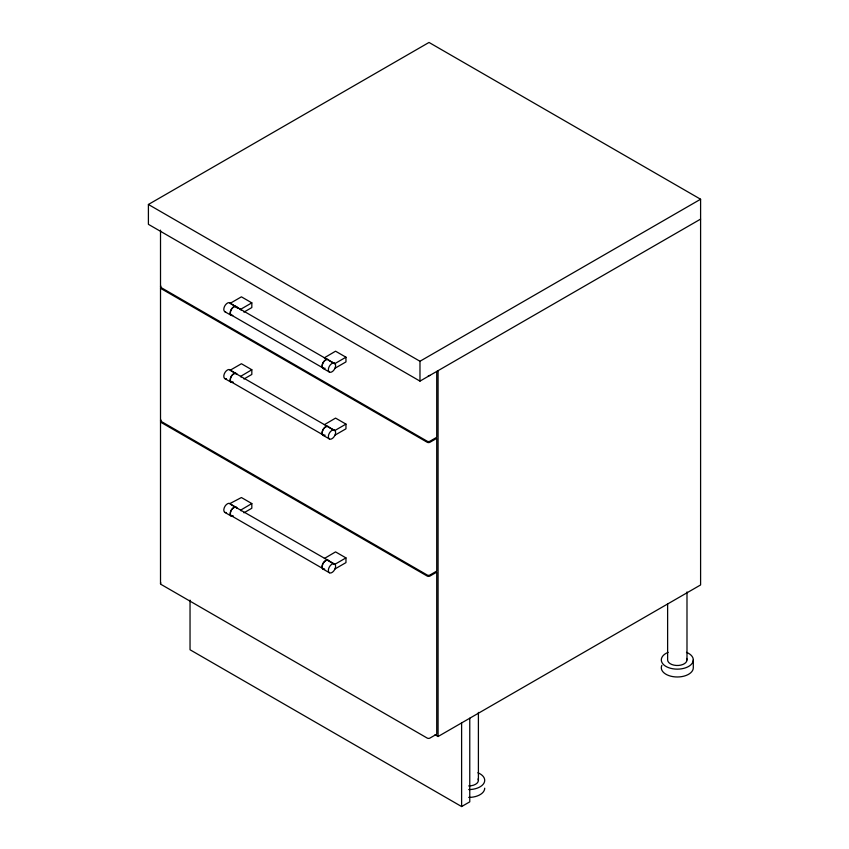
<?xml version="1.0" encoding="UTF-8"?>
<svg xmlns="http://www.w3.org/2000/svg" width="849" height="849" viewBox="0 0 849 849"><rect width="100%" height="100%" fill="white"/><g stroke="black" fill="none" stroke-linecap="round" stroke-linejoin="round"><path stroke-width="1.27" d="M700.595 219.106L419.979 381.116L148.405 224.327L148.405 204.471L429.021 42.45L700.595 199.239L700.595 584.95L438.073 736.518L435.028 734.756M236.457 307.03L230.387 303.21L241.413 296.842L251.824 302.849L251.824 307.561L243.918 312.124M230.1 303.38L240.522 309.376L251.824 302.849M236.457 373.921L230.387 370.111L241.413 363.743L251.824 369.75L251.824 374.451L243.918 379.025M251.824 369.75L240.638 376.351A4.797 2.77 -60 0 1 241.031 377.03M324.371 357.8L335.557 351.199L345.968 357.206L345.968 361.907L334.941 368.275M328.446 360.146L334.941 363.574L345.968 357.206M148.405 204.471L419.979 361.26L700.595 199.239M328.446 427.047L334.941 430.475L345.968 424.107L345.968 428.809L334.941 435.176M226.481 512.552A5.126 2.961 -60 0 1 224.285 507.691A5.126 2.961 -60 0 1 229.983 503.531L241.413 497.535L251.824 503.553L251.824 508.254L243.918 512.817M236.457 507.723L230.387 503.903M251.824 503.553L240.638 510.153A4.797 2.77 -60 0 1 241.031 510.833M230.1 504.073L334.941 564.267L345.968 557.899L345.968 562.611L334.941 568.979M190.038 600.105L190.038 649.761L461.612 806.55L469.762 801.849L469.762 718.222M232.286 315.319A4.797 2.77 -60 0 1 230.917 310.426A4.797 2.77 -60 0 1 235.969 306.68L327.852 359.732M324.244 357.726L327.321 359.488M328.319 360.082L334.655 363.743M231.544 315.181L323.427 368.233A4.797 2.77 -60 0 0 325.018 368.19M224.858 311.71L231.204 315.372M323.076 368.413L329.423 372.074A5.126 2.961 -60 0 0 334.538 369.113L335.111 367.914A5.126 2.961 -60 0 0 335.111 363.733L334.538 363.202A5.126 2.961 -60 0 0 329.423 366.163A5.126 2.961 -60 0 0 329.423 372.074M345.968 424.107L335.557 418.101L324.371 424.702M230.1 370.27L327.852 426.623A4.797 2.77 -60 0 0 323.373 429.265A4.797 2.77 -60 0 0 322.843 434.709M328.319 426.983L334.655 430.634M231.544 382.082L323.427 435.134A4.797 2.77 -60 0 0 325.018 435.091M224.858 378.612L231.204 382.262M323.076 435.314L329.423 438.975A5.126 2.961 -60 0 0 334.538 436.015L335.111 434.815A5.126 2.961 -60 0 0 335.111 430.634L334.538 430.103A5.126 2.961 -60 0 0 329.423 433.054A5.126 2.961 -60 0 0 329.423 438.975M345.968 557.899L335.557 551.892L324.371 558.493M329.38 561.391L334.655 564.436M231.544 515.874L323.427 568.926M224.858 512.403L231.204 516.065M323.076 569.106L329.423 572.767A5.126 2.961 -60 0 0 334.538 569.817L335.111 568.618A5.126 2.961 -60 0 0 335.111 564.436L334.538 563.895A5.126 2.961 -60 0 0 329.423 566.856A5.126 2.961 -60 0 0 329.423 572.767M240.522 309.376L240.638 309.45A4.797 2.77 -60 0 1 241.031 310.14M235.969 306.68L236.563 307.105A4.797 2.77 -60 0 1 236.967 307.784M236.563 374.006L235.969 373.581A4.797 2.77 -60 0 0 230.695 377.901A4.797 2.77 -60 0 0 233.135 382.05M328.34 560.764L327.852 560.425A4.797 2.77 -60 0 0 324.106 562.059A4.797 2.77 -60 0 0 322.259 566.93M236.563 507.798L235.969 507.373A4.797 2.77 -60 0 0 230.695 511.703A4.797 2.77 -60 0 0 233.135 515.842M328.775 360.082L328.202 359.541A5.126 2.961 -60 0 0 322.503 363.701A5.126 2.961 -60 0 0 324.7 368.562M230.557 303.369L229.983 302.838A5.126 2.961 -60 0 0 224.55 306.383A5.126 2.961 -60 0 0 225.611 311.944M328.775 426.973L328.202 426.442A5.126 2.961 -60 0 0 322.503 430.602A5.126 2.961 -60 0 0 324.7 435.463M236.892 373.931L236.319 373.401A5.126 2.961 -60 0 0 230.62 377.55A5.126 2.961 -60 0 0 232.817 382.411M230.557 370.27L229.983 369.739A5.126 2.961 -60 0 0 224.285 373.889A5.126 2.961 -60 0 0 226.481 378.75M328.775 560.775L328.202 560.244A5.126 2.961 -60 0 0 322.503 564.394A5.126 2.961 -60 0 0 324.7 569.255M236.892 507.723L236.319 507.193A5.126 2.961 -60 0 0 230.62 511.342A5.126 2.961 -60 0 0 232.817 516.203M693.304 659.906L693.304 667.749A16.004 9.243 0 0 1 675.22 676.908A16.004 9.243 0 0 1 661.849 665.351M686.99 591.965L686.99 659.906M667.622 603.724L667.622 659.906A9.689 5.593 0 0 0 678.563 665.446A9.689 5.593 0 0 0 686.661 658.463M478.401 712.396L478.401 780.337M461.612 722.924L461.612 806.55M438.073 370.663L438.073 736.518M436.726 371.448L436.726 437.299L429.934 441.225A1.921 1.104 0 0 1 427.217 441.225L161.077 287.567A1.921 1.104 0 0 1 160.907 286.113M419.979 361.26L419.979 381.116M160.514 230.153L160.514 286.782M160.514 287.832L160.514 420.584M160.514 421.624L160.514 583.645M160.907 287.153A1.921 1.104 0 0 0 161.077 288.607L427.217 442.265A1.921 1.104 0 0 0 429.934 442.265L436.726 438.349L436.726 571.101L429.934 575.017A1.921 1.104 0 0 1 427.217 575.017L161.077 421.359A1.921 1.104 0 0 1 160.907 419.905M161.077 420.839A1.921 1.104 0 0 0 161.077 422.409L427.217 576.068A1.921 1.104 0 0 0 429.934 576.068L436.726 572.141L436.726 734.162L429.934 738.078A1.921 1.104 0 0 1 427.217 738.078L161.077 584.43A1.921 1.104 0 0 1 160.907 582.966M324.169 569.053A4.797 2.77 -60 0 1 322.44 567.822M429.934 375.364A1.921 1.104 0 0 1 428.321 375.683M237.253 307.826A5.126 2.961 -60 0 0 236.892 307.03L236.319 306.5A5.126 2.961 -60 0 0 230.62 310.649A5.126 2.961 -60 0 0 232.817 315.51M322.843 367.808A4.797 2.77 -60 0 1 322.44 367.129M322.259 366.237A4.797 2.77 -60 0 1 326.271 359.764M484.715 788.18A16.004 9.243 0 0 1 468.712 797.413M478.072 778.883A9.689 5.593 0 0 1 468.712 785.93M477.891 772.77A16.004 9.243 0 0 1 483.972 783.118A16.004 9.243 0 0 1 468.712 789.57M686.48 652.34A16.004 9.243 0 0 1 689.261 666.051A16.004 9.243 0 0 1 665.351 666.051A16.004 9.243 0 0 1 668.131 652.34"/></g></svg>
